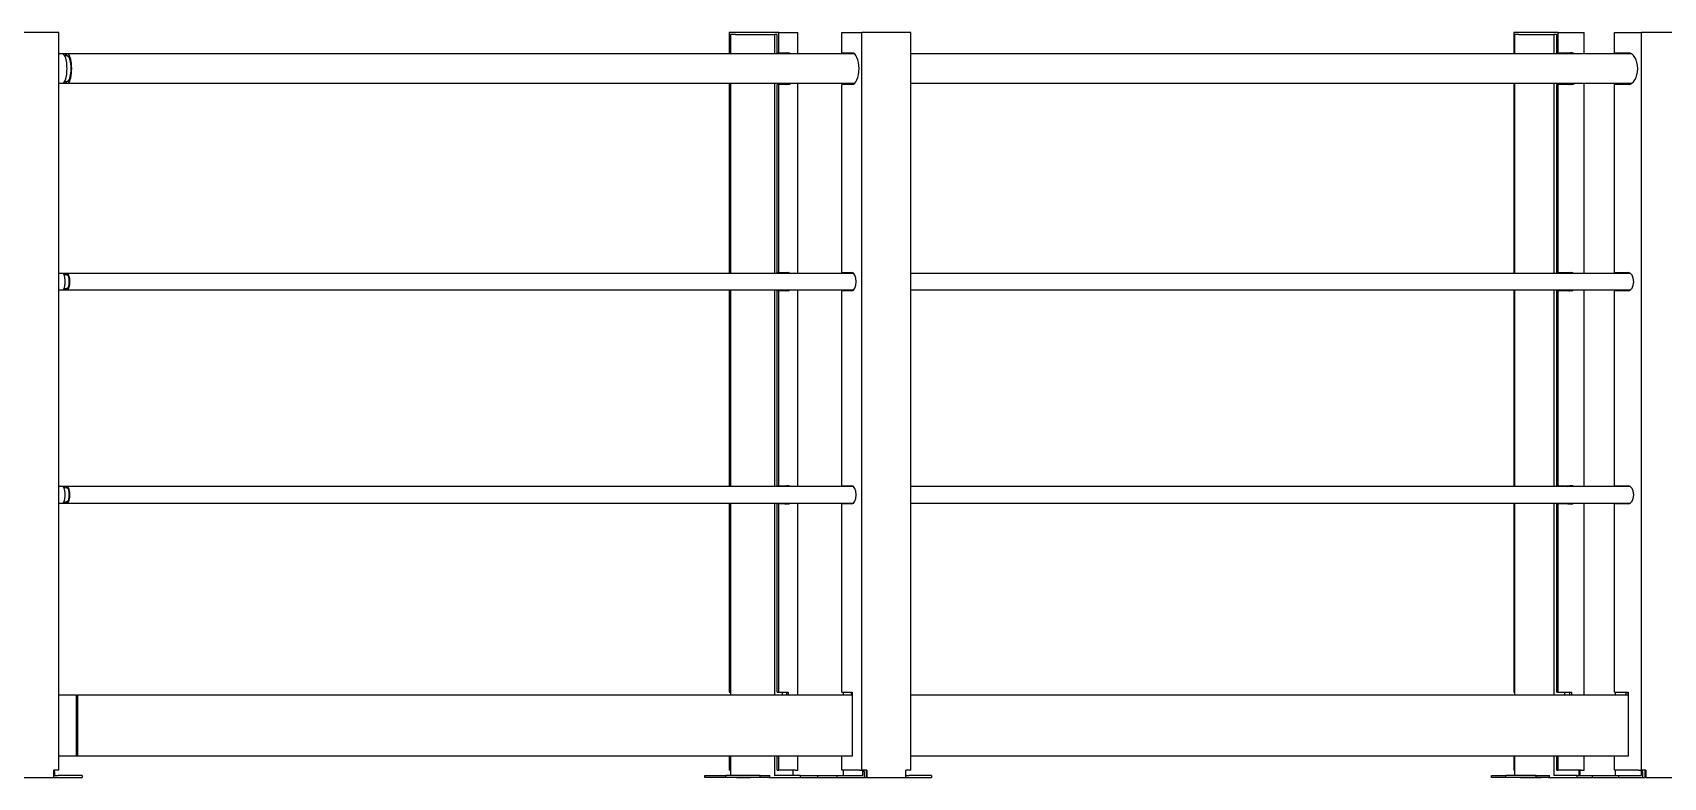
# Model space of a CAD drawing. Header units: millimetres. Extents: x 0 to 59400, y 0 to 42000.
# Drawn here: x 14298 to 16977, y 38547 to 39770 of the extents above; entities that cross this region are included whole.
import ezdxf

# ---------------------------------------------------------------- set-up
doc = ezdxf.new("R2010")
doc.units = ezdxf.units.MM
doc.header["$LTSCALE"] = 100
doc.layers.add('Visible', color=7, linetype='Continuous', lineweight=25)

msp = doc.modelspace()

# ---------------------------------------------------------------- linework, layer by layer
at = {"layer": 'Visible'}
for p, q in [((14341.58, 39770.38), (14255.12, 39770.38)), ((14341.58, 38559.38), (14341.58, 39770.38)), ((15523.84, 39770.38), (15442.48, 39770.38)), ((15442.48, 39770.38), (15442.48, 39737.38)), ((15444.87, 39767.38), (15444.87, 39735.53)), ((15453, 39767.38), (15444.87, 39767.38)), ((15453, 39767.38), (15509.05, 39767.38)), ((15509.05, 39767.38), (15517.18, 39767.38)), ((15519.32, 39767.38), (15517.18, 39767.38)), ((15517.18, 39767.38), (15517.18, 39735.53)), ((15521.13, 39767.38), (15519.32, 39767.38)), ((15521.13, 39737.38), (15521.13, 39767.38)), ((15523.84, 39770.38), (15555.06, 39770.38)), ((15523.84, 39737.38), (15523.84, 39770.38)), ((15555.06, 39735.53), (15555.06, 39770.38)), ((15627.68, 39770.38), (15660.58, 39770.38)), ((15627.68, 39737.38), (15627.68, 39770.38)), ((15740.92, 39770.38), (15660.58, 39770.38)), ((15660.58, 38559.38), (15660.58, 39770.38)), ((15740.92, 38559.38), (15740.92, 39770.38)), ((16804.25, 39770.38), (16731.42, 39770.38)), ((16731.42, 39770.38), (16731.42, 39737.38)), ((16732.53, 39767.38), (16732.53, 39735.53)), ((16739.81, 39767.38), (16732.53, 39767.38)), ((16739.81, 39767.38), (16789.99, 39767.38)), ((16789.99, 39767.38), (16797.27, 39767.38)), ((16800.21, 39767.38), (16797.27, 39767.38)), ((16797.27, 39767.38), (16797.27, 39735.53)), ((16801.83, 39767.38), (16800.21, 39767.38)), ((16801.83, 39737.38), (16801.83, 39767.38)), ((16804.25, 39770.38), (16847.14, 39770.38)), ((16804.25, 39737.38), (16804.25, 39770.38)), ((16847.14, 39735.53), (16847.14, 39770.38)), ((16896.92, 39770.38), (16941.3, 39770.38)), ((16896.92, 39737.38), (16896.92, 39770.38)), ((17012.76, 39770.38), (16941.3, 39770.38)), ((16941.3, 38559.38), (16941.3, 39770.38)), ((14347.98, 39735.53), (14341.58, 39735.53)), ((14355.65, 39735.53), (14347.98, 39735.53)), ((15648.47, 39735.53), (14355.65, 39735.53)), ((14356.66, 39731.57), (14355.74, 39732.14)), ((14356.16, 39731.88), (14356.81, 39731.88)), ((15442.48, 39737.38), (15444.87, 39737.38)), ((15521.13, 39737.38), (15523.84, 39737.38)), ((15523.84, 39737.38), (15539.45, 39737.38)), ((15531.43, 39735.53), (15532.81, 39737.38)), ((15627.68, 39737.38), (15644.13, 39737.38)), ((15629.89, 39737.38), (15629.89, 39735.53)), ((15644.91, 39735.53), (15646.07, 39737.02)), ((15647.93, 39735.97), (15647.59, 39735.53)), ((16924.96, 39735.53), (15740.92, 39735.53)), ((16731.42, 39737.38), (16732.53, 39737.38)), ((16801.83, 39737.38), (16804.25, 39737.38)), ((16804.25, 39737.38), (16825.7, 39737.38)), ((16816.85, 39735.53), (16818.73, 39737.38)), ((16896.92, 39737.38), (16919.11, 39737.38)), ((16897.85, 39737.38), (16897.85, 39735.53)), ((16918.11, 39735.53), (16920.01, 39737.34)), ((16921.98, 39736.95), (16920.49, 39735.53)), ((14341.58, 39687.23), (14347.98, 39687.23)), ((14347.98, 39687.23), (14355.65, 39687.23)), ((14355.65, 39687.23), (15648.47, 39687.23)), ((14356.66, 39691.19), (14355.74, 39690.62)), ((14356.16, 39690.88), (14356.81, 39690.88)), ((15442.48, 39685.38), (15442.48, 39376.38)), ((15444.87, 39685.38), (15442.48, 39685.38)), ((15444.87, 39687.23), (15444.87, 39374.83)), ((15517.18, 39687.23), (15517.18, 39374.83)), ((15523.84, 39685.38), (15521.13, 39685.38)), ((15521.13, 39376.38), (15521.13, 39685.38)), ((15523.84, 39376.38), (15523.84, 39685.38)), ((15539.45, 39685.38), (15523.84, 39685.38)), ((15555.06, 39374.83), (15555.06, 39687.23)), ((15627.68, 39376.38), (15627.68, 39685.38)), ((15644.13, 39685.38), (15627.68, 39685.38)), ((15629.89, 39687.23), (15629.89, 39685.38)), ((15740.92, 39687.23), (16924.96, 39687.23)), ((16731.42, 39685.38), (16731.42, 39376.38)), ((16732.53, 39685.38), (16731.42, 39685.38)), ((16732.53, 39687.23), (16732.53, 39374.83)), ((16797.27, 39687.23), (16797.27, 39374.83)), ((16804.25, 39685.38), (16801.83, 39685.38)), ((16801.83, 39376.38), (16801.83, 39685.38)), ((16804.25, 39376.38), (16804.25, 39685.38)), ((16825.7, 39685.38), (16804.25, 39685.38)), ((16847.14, 39374.83), (16847.14, 39687.23)), ((16896.92, 39376.38), (16896.92, 39685.38)), ((16919.11, 39685.38), (16896.92, 39685.38)), ((16897.85, 39687.23), (16897.85, 39685.38)), ((14347.98, 39374.83), (14341.58, 39374.83)), ((14355.65, 39374.83), (14347.98, 39374.83)), ((14350.1, 39372.58), (14350.16, 39372.61)), ((14350.1, 39350.17), (14350.16, 39350.15)), ((14356.08, 39371.77), (14354.43, 39372.61)), ((14356.08, 39350.99), (14354.43, 39350.15)), ((15647.12, 39374.83), (14355.65, 39374.83)), ((14355.87, 39371.88), (14356.37, 39371.88)), ((14355.87, 39350.88), (14356.37, 39350.88)), ((15442.48, 39376.38), (15444.87, 39376.38)), ((15521.13, 39376.38), (15523.84, 39376.38)), ((15523.84, 39376.38), (15539.45, 39376.38)), ((15532.92, 39374.83), (15534.07, 39376.38)), ((15627.68, 39376.38), (15644.13, 39376.38)), ((15629.89, 39376.38), (15629.89, 39374.83)), ((15646.47, 39374.83), (15646.76, 39375.2)), ((16923.14, 39374.83), (15740.92, 39374.83)), ((16731.42, 39376.38), (16732.53, 39376.38)), ((16801.83, 39376.38), (16804.25, 39376.38)), ((16804.25, 39376.38), (16825.7, 39376.38)), ((16818.89, 39374.83), (16820.46, 39376.38)), ((16896.92, 39376.38), (16919.11, 39376.38)), ((16897.85, 39376.38), (16897.85, 39374.83)), ((16920.22, 39374.83), (16921.36, 39375.91)), ((16922.84, 39375.06), (16922.6, 39374.83)), ((14341.58, 39347.93), (14347.98, 39347.93)), ((14347.98, 39347.93), (14355.65, 39347.93)), ((14355.65, 39347.93), (15647.12, 39347.93)), ((15442.48, 39346.38), (15442.48, 39026.38)), ((15444.87, 39346.38), (15442.48, 39346.38)), ((15444.87, 39347.93), (15444.87, 39024.83)), ((15517.18, 39347.93), (15517.18, 39024.83)), ((15523.84, 39346.38), (15521.13, 39346.38)), ((15521.13, 39026.38), (15521.13, 39346.38)), ((15523.84, 39026.38), (15523.84, 39346.38)), ((15539.45, 39346.38), (15523.84, 39346.38)), ((15555.06, 39024.83), (15555.06, 39347.93)), ((15627.68, 39026.38), (15627.68, 39346.38)), ((15644.13, 39346.38), (15627.68, 39346.38)), ((15629.89, 39347.93), (15629.89, 39346.38)), ((15740.92, 39347.93), (16923.14, 39347.93)), ((16731.42, 39346.38), (16731.42, 39026.38)), ((16732.53, 39346.38), (16731.42, 39346.38)), ((16732.53, 39347.93), (16732.53, 39024.83)), ((16797.27, 39347.93), (16797.27, 39024.83)), ((16804.25, 39346.38), (16801.83, 39346.38)), ((16801.83, 39026.38), (16801.83, 39346.38)), ((16804.25, 39026.38), (16804.25, 39346.38)), ((16825.7, 39346.38), (16804.25, 39346.38)), ((16847.14, 39024.83), (16847.14, 39347.93)), ((16896.92, 39026.38), (16896.92, 39346.38)), ((16919.11, 39346.38), (16896.92, 39346.38)), ((16897.85, 39347.93), (16897.85, 39346.38)), ((14347.98, 39024.83), (14341.58, 39024.83)), ((14355.65, 39024.83), (14347.98, 39024.83)), ((14350.1, 39022.58), (14350.16, 39022.61)), ((14356.08, 39021.77), (14354.43, 39022.61)), ((15647.12, 39024.83), (14355.65, 39024.83)), ((14356.37, 39021.88), (14355.87, 39021.88)), ((15442.48, 39026.38), (15444.87, 39026.38)), ((15521.13, 39026.38), (15523.84, 39026.38)), ((15523.84, 39026.38), (15539.45, 39026.38)), ((15532.92, 39024.83), (15534.07, 39026.38)), ((15627.68, 39026.38), (15644.13, 39026.38)), ((15629.89, 39026.38), (15629.89, 39024.83)), ((15646.47, 39024.83), (15646.76, 39025.2)), ((16923.14, 39024.83), (15740.92, 39024.83)), ((16731.42, 39026.38), (16732.53, 39026.38)), ((16801.83, 39026.38), (16804.25, 39026.38)), ((16804.25, 39026.38), (16825.7, 39026.38)), ((16818.89, 39024.83), (16820.46, 39026.38)), ((16896.92, 39026.38), (16919.11, 39026.38)), ((16897.85, 39026.38), (16897.85, 39024.83)), ((16920.22, 39024.83), (16921.36, 39025.91)), ((16922.84, 39025.06), (16922.6, 39024.83)), ((14341.58, 38997.93), (14347.98, 38997.93)), ((14347.98, 38997.93), (14355.65, 38997.93)), ((14350.1, 39000.17), (14350.16, 39000.15)), ((14356.08, 39000.99), (14354.43, 39000.15)), ((14355.65, 38997.93), (15647.12, 38997.93)), ((14356.37, 39000.88), (14355.87, 39000.88)), ((15442.48, 38996.38), (15442.48, 38687.38)), ((15444.87, 38996.38), (15442.48, 38996.38)), ((15444.87, 38997.93), (15444.87, 38682.38)), ((15517.18, 38997.93), (15517.18, 38682.38)), ((15523.84, 38996.38), (15521.13, 38996.38)), ((15521.13, 38687.38), (15521.13, 38996.38)), ((15539.45, 38996.38), (15523.84, 38996.38)), ((15523.84, 38687.38), (15523.84, 38996.38)), ((15555.06, 38682.38), (15555.06, 38997.93)), ((15644.13, 38996.38), (15627.68, 38996.38)), ((15627.68, 38687.38), (15627.68, 38996.38)), ((15629.89, 38997.93), (15629.89, 38996.38)), ((15740.92, 38997.93), (16923.14, 38997.93)), ((16731.42, 38996.38), (16731.42, 38687.38)), ((16732.53, 38996.38), (16731.42, 38996.38)), ((16732.53, 38997.93), (16732.53, 38682.38)), ((16797.27, 38997.93), (16797.27, 38682.38)), ((16804.25, 38996.38), (16801.83, 38996.38)), ((16801.83, 38687.38), (16801.83, 38996.38)), ((16825.7, 38996.38), (16804.25, 38996.38)), ((16804.25, 38687.38), (16804.25, 38996.38)), ((16847.14, 38682.38), (16847.14, 38997.93)), ((16919.11, 38996.38), (16896.92, 38996.38)), ((16896.92, 38687.38), (16896.92, 38996.38)), ((16897.85, 38997.93), (16897.85, 38996.38)), ((14370.58, 38682.38), (14341.58, 38682.38)), ((14370.58, 38682.38), (14371.84, 38682.38)), ((14370.58, 38582.38), (14370.58, 38682.38)), ((14371.84, 38682.38), (14371.84, 38582.38)), ((15644.35, 38682.38), (14371.84, 38682.38)), ((15442.48, 38687.38), (15444.87, 38687.38)), ((15521.13, 38687.38), (15523.84, 38687.38)), ((15523.84, 38687.38), (15539.66, 38687.38)), ((15530.01, 38682.38), (15530.01, 38687.38)), ((15536.95, 38682.38), (15536.95, 38687.38)), ((15539.66, 38687.38), (15539.66, 38682.38)), ((15627.68, 38687.38), (15644.35, 38687.38)), ((15629.89, 38687.38), (15629.89, 38682.38)), ((15643.41, 38682.38), (15643.41, 38687.38)), ((15644.35, 38687.38), (15644.35, 38582.38)), ((16919.41, 38682.38), (15740.92, 38682.38)), ((16731.42, 38687.38), (16732.53, 38687.38)), ((16801.83, 38687.38), (16804.25, 38687.38)), ((16804.25, 38687.38), (16825.99, 38687.38)), ((16814.89, 38682.38), (16814.89, 38687.38)), ((16823.56, 38682.38), (16823.56, 38687.38)), ((16825.99, 38687.38), (16825.99, 38682.38)), ((16896.92, 38687.38), (16919.41, 38687.38)), ((16897.85, 38687.38), (16897.85, 38682.38)), ((16916.09, 38682.38), (16916.09, 38687.38)), ((16918.47, 38687.38), (16918.47, 38682.38)), ((16919.41, 38687.38), (16919.41, 38582.38)), ((14370.58, 38582.38), (14341.58, 38582.38)), ((14371.84, 38582.38), (14370.58, 38582.38)), ((15643.85, 38582.38), (14371.84, 38582.38)), ((15442.48, 38582.38), (15442.48, 38559.38)), ((15444.87, 38582.38), (15444.87, 38550.39)), ((15517.18, 38582.38), (15517.18, 38550.38)), ((15521.13, 38559.38), (15521.13, 38582.38)), ((15523.84, 38559.38), (15523.84, 38582.38)), ((15555.06, 38559.38), (15555.06, 38582.38)), ((15627.68, 38559.38), (15627.68, 38582.38)), ((15644.35, 38582.38), (15643.85, 38582.38)), ((16918.73, 38582.38), (15740.92, 38582.38)), ((16731.42, 38582.38), (16731.42, 38559.38)), ((16732.53, 38582.38), (16732.53, 38550.39)), ((16797.27, 38582.38), (16797.27, 38550.38)), ((16801.83, 38559.38), (16801.83, 38582.38)), ((16804.25, 38559.38), (16804.25, 38582.38)), ((16847.14, 38559.38), (16847.14, 38582.38)), ((16896.92, 38559.38), (16896.92, 38582.38)), ((16919.41, 38582.38), (16918.73, 38582.38)), ((14263.77, 38547.38), (14332.94, 38547.38)), ((14341.58, 38559.38), (14332.94, 38559.38)), ((14332.94, 38547.38), (14332.94, 38559.38)), ((14332.94, 38547.38), (14340.32, 38547.38)), ((14334.56, 38556.38), (14334.56, 38559.38)), ((14334.56, 38556.38), (14334.56, 38550.38)), ((14334.56, 38550.38), (14340.32, 38550.38)), ((14379.71, 38550.38), (14340.32, 38550.38)), ((14340.32, 38547.38), (14379.71, 38547.38)), ((14379.71, 38550.38), (14379.71, 38547.38)), ((15402.38, 38550.38), (15437.18, 38550.38)), ((15402.38, 38547.38), (15402.38, 38550.38)), ((15453, 38547.38), (15402.38, 38547.38)), ((15493.23, 38550.39), (15437.18, 38550.39)), ((15437.18, 38547.39), (15437.18, 38550.39)), ((15493.23, 38547.39), (15437.18, 38547.39)), ((15444.87, 38559.38), (15442.48, 38559.38)), ((15453, 38547.39), (15453, 38547.38)), ((15454.28, 38547.38), (15453, 38547.38)), ((15454.28, 38547.39), (15454.28, 38547.38)), ((15454.28, 38547.38), (15477.51, 38547.38)), ((15477.51, 38547.39), (15477.51, 38547.38)), ((15480.55, 38547.38), (15480.55, 38547.39)), ((15509.05, 38547.38), (15480.55, 38547.38)), ((15493.23, 38550.39), (15507.76, 38550.39)), ((15493.23, 38547.39), (15493.23, 38550.39)), ((15507.76, 38547.39), (15493.23, 38547.39)), ((15507.76, 38550.39), (15509.05, 38550.39)), ((15507.76, 38547.39), (15509.05, 38547.39)), ((15509.05, 38547.39), (15509.05, 38550.39)), ((15509.05, 38547.39), (15509.05, 38547.38)), ((15509.05, 38547.38), (15559.67, 38547.38)), ((15559.67, 38550.38), (15517.18, 38550.38)), ((15521.13, 38559.38), (15523.84, 38559.38)), ((15551.21, 38559.38), (15523.84, 38559.38)), ((15547.12, 38559.38), (15547.12, 38556.38)), ((15547.12, 38556.38), (15547.12, 38550.38)), ((15551.21, 38559.38), (15555.06, 38559.38)), ((15559.67, 38550.38), (15587.93, 38550.38)), ((15559.67, 38547.38), (15559.67, 38550.38)), ((15559.67, 38547.38), (15587.93, 38547.38)), ((15587.93, 38550.38), (15619.48, 38550.38)), ((15587.93, 38547.38), (15587.93, 38550.38)), ((15587.93, 38547.38), (15619.48, 38547.38)), ((15619.48, 38550.38), (15656.08, 38550.38)), ((15619.48, 38550.38), (15619.48, 38547.38)), ((15619.48, 38547.38), (15656.08, 38547.38)), ((15621.26, 38550.39), (15629.89, 38550.39)), ((15621.26, 38550.38), (15621.26, 38550.39)), ((15656.52, 38559.38), (15627.68, 38559.38)), ((15629.89, 38559.38), (15629.89, 38550.38)), ((15656.08, 38550.38), (15661.43, 38550.38)), ((15656.08, 38547.38), (15664.11, 38547.38)), ((15656.52, 38559.38), (15660.58, 38559.38)), ((15668.61, 38559.38), (15660.58, 38559.38)), ((15661.43, 38559.38), (15661.43, 38556.38)), ((15661.43, 38556.38), (15661.43, 38550.38)), ((15664.11, 38556.38), (15664.11, 38559.38)), ((15664.11, 38556.38), (15664.11, 38547.38)), ((15664.11, 38547.39), (15667.26, 38547.39)), ((15667.26, 38559.38), (15667.26, 38547.38)), ((15668.61, 38547.38), (15667.26, 38547.38)), ((15668.61, 38559.38), (15668.61, 38547.38)), ((15668.61, 38547.38), (15732.89, 38547.38)), ((15740.92, 38559.38), (15732.89, 38559.38)), ((15732.89, 38547.38), (15732.89, 38559.38)), ((15732.89, 38550.38), (15738.21, 38550.38)), ((15732.89, 38547.38), (15738.21, 38547.38)), ((15774.81, 38550.38), (15738.21, 38550.38)), ((15738.21, 38547.38), (15774.81, 38547.38)), ((15774.81, 38550.38), (15774.81, 38547.38)), ((16694.49, 38550.38), (16718.08, 38550.38)), ((16694.49, 38547.38), (16694.49, 38550.38)), ((16739.81, 38547.38), (16694.49, 38547.38)), ((16768.25, 38550.39), (16718.08, 38550.39)), ((16718.08, 38547.39), (16718.08, 38550.39)), ((16768.25, 38547.39), (16718.08, 38547.39)), ((16732.53, 38559.38), (16731.42, 38559.38)), ((16739.81, 38547.39), (16739.81, 38547.38)), ((16741.57, 38547.38), (16739.81, 38547.38)), ((16741.57, 38547.39), (16741.57, 38547.38)), ((16741.57, 38547.38), (16776.08, 38547.38)), ((16768.25, 38550.39), (16788.23, 38550.39)), ((16768.25, 38547.39), (16768.25, 38550.39)), ((16788.23, 38547.39), (16768.25, 38547.39)), ((16776.08, 38547.39), (16776.08, 38547.38)), ((16779.82, 38547.38), (16779.82, 38547.39)), ((16789.99, 38547.38), (16779.82, 38547.38)), ((16788.23, 38550.39), (16789.99, 38550.39)), ((16788.23, 38547.39), (16789.99, 38547.39)), ((16789.99, 38547.39), (16789.99, 38550.39)), ((16789.99, 38547.39), (16789.99, 38547.38)), ((16789.99, 38547.38), (16835.31, 38547.38)), ((16835.31, 38550.38), (16797.27, 38550.38)), ((16801.83, 38559.38), (16804.25, 38559.38)), ((16841.85, 38559.38), (16804.25, 38559.38)), ((16835.31, 38550.38), (16860.53, 38550.38)), ((16835.31, 38547.38), (16835.31, 38550.38)), ((16835.31, 38547.38), (16860.53, 38547.38)), ((16838.39, 38559.38), (16838.39, 38556.38)), ((16838.39, 38556.38), (16838.39, 38550.38)), ((16839.85, 38559.38), (16839.85, 38550.38)), ((16841.85, 38559.38), (16847.14, 38559.38)), ((16860.53, 38550.38), (16903.08, 38550.38)), ((16860.53, 38547.38), (16860.53, 38550.38)), ((16860.53, 38547.38), (16903.08, 38547.38)), ((16882.5, 38550.39), (16897.85, 38550.39)), ((16882.5, 38550.38), (16882.5, 38550.39)), ((16935.82, 38559.38), (16896.92, 38559.38)), ((16897.85, 38559.38), (16897.85, 38550.38)), ((16903.08, 38550.38), (16935.64, 38550.38)), ((16903.08, 38550.38), (16903.08, 38547.38)), ((16903.08, 38547.38), (16935.64, 38547.38)), ((16935.64, 38550.38), (16940.4, 38550.38)), ((16935.64, 38547.38), (16942.78, 38547.38)), ((16935.82, 38559.38), (16941.3, 38559.38)), ((16940.4, 38559.38), (16940.4, 38556.38)), ((16940.4, 38556.38), (16940.4, 38550.38)), ((16948.44, 38559.38), (16941.3, 38559.38)), ((16942.78, 38556.38), (16942.78, 38559.38)), ((16942.78, 38556.38), (16942.78, 38547.38)), ((16942.78, 38547.39), (16946.62, 38547.39)), ((16946.62, 38559.38), (16946.62, 38547.38)), ((16948.44, 38547.38), (16946.62, 38547.38)), ((16948.44, 38559.38), (16948.44, 38547.38)), ((16948.44, 38547.38), (17005.61, 38547.38))]:
    msp.add_line(p, q, dxfattribs=at)
for centre, major_axis, ratio, start_param, end_param in [((14347.98, 39711.38), (0, -24.15), 0.2850993, 0, 3.1415927), ((14355.65, 39711.38), (0, -24.15), 0.2860488, 5.8326884, 9.8752749), ((14355.65, 39711.38), (0, 20.9), 0.2860488, 3.1179931, 6.3067849), ((14355.65, 39711.38), (0, 20.5), 0.2856335, 3.315377, 6.1094009), ((15536.74, 39711.38), (0, 26), 0.4276119, 5.903675, 6.2831853), ((15539.45, 39711.38), (0, 26), 0.4276119, 5.903675, 6.2831853), ((15644.13, 39711.38), (0, 26), 0.4505879, 3.1415927, 6.2831853), ((16823.27, 39711.38), (0, 26), 0.5874271, 5.903675, 6.2831853), ((16825.7, 39711.38), (0, 26), 0.5874271, 5.903675, 6.2831853), ((16919.11, 39711.38), (0, 26), 0.6079296, 3.1415927, 6.2831853), ((15535.78, 39711.38), (0, -26), 0.4276119, 5.903675, 6.6626956), ((15533.07, 39711.38), (0, -26), 0.4276119, 0.1222647, 0.3795103), ((15536.74, 39711.38), (0, -26), 0.4276119, 0, 0.3795103), ((15539.45, 39711.38), (0, -26), 0.4276119, 0, 0.3795103), ((15649.49, 39711.38), (0, -26), 0.4505879, 5.903675, 6.0521686), ((15652.17, 39711.38), (0, -26), 0.4505879, 5.903675, 5.9327881), ((16822.82, 39711.38), (0, -26), 0.5874271, 5.903675, 6.6626956), ((16820.4, 39711.38), (0, -26), 0.5874271, 0.0795645, 0.3795103), ((16823.27, 39711.38), (0, -26), 0.5874271, 0, 0.3795103), ((16825.7, 39711.38), (0, -26), 0.5874271, 0, 0.3795103), ((16924.29, 39711.38), (0, -26), 0.6079296, 5.903675, 6.1183965), ((16926.67, 39711.38), (0, -26), 0.6079296, 5.903675, 6.0414442), ((14347.98, 39361.38), (0, -13.45), 0.2850993, 0, 3.1415927), ((14348.94, 39361.38), (0, -10.5), 0.2856335, 0.987471, 2.1541217), ((14355.65, 39361.38), (0, -13.45), 0.2860488, 5.7438576, 9.9641056), ((14355.65, 39361.38), (0, 10.8), 0.2860488, 3.0501647, 6.3746133), ((14355.65, 39361.38), (0, 10.5), 0.2856335, 3.2863341, 6.1384438), ((15536.74, 39361.38), (0, 15), 0.4276119, 5.8245707, 6.2831853), ((15539.45, 39361.38), (0, 15), 0.4276119, 5.8245707, 6.2831853), ((15644.13, 39361.38), (0, 15), 0.4505879, 3.1415927, 6.2831853), ((16823.27, 39361.38), (0, 15), 0.5874271, 5.8245707, 6.2831853), ((16825.7, 39361.38), (0, 15), 0.5874271, 5.8245707, 6.2831853), ((16919.11, 39361.38), (0, 15), 0.6079296, 3.1415927, 6.2831853), ((15535.78, 39361.38), (0, -15), 0.4276119, 5.8245707, 6.7417999), ((15533.07, 39361.38), (0, -15), 0.4276119, 0.2130049, 0.4586146), ((15536.74, 39361.38), (0, -15), 0.4276119, 0, 0.4586146), ((15539.45, 39361.38), (0, -15), 0.4276119, 0, 0.4586146), ((15649.49, 39361.38), (0, 15), 0.4505879, 2.682978, 2.733481), ((16822.82, 39361.38), (0, -15), 0.5874271, 5.8245707, 6.7417999), ((16820.4, 39361.38), (0, -15), 0.5874271, 0.1382059, 0.4586146), ((16823.27, 39361.38), (0, -15), 0.5874271, 0, 0.4586146), ((16825.7, 39361.38), (0, -15), 0.5874271, 0, 0.4586146), ((16924.29, 39361.38), (0, -15), 0.6079296, 5.8245707, 5.9948644), ((16926.67, 39361.38), (0, -15), 0.6079296, 5.8245707, 5.855299), ((14347.98, 39011.38), (0, -13.45), 0.2850993, 0, 3.1415927), ((14348.94, 39011.38), (0, 10.5), 0.2856335, 4.1290636, 5.2957143), ((14355.65, 39011.38), (0, -13.45), 0.2860488, 5.7438576, 9.9641056), ((14355.65, 39011.38), (0, 10.8), 0.2860488, 3.0501647, 6.3746133), ((14355.65, 39011.38), (0, -10.5), 0.2856335, 0.1447415, 2.9968512), ((15536.74, 39011.38), (0, 15), 0.4276119, 5.8245707, 6.2831853), ((15539.45, 39011.38), (0, 15), 0.4276119, 5.8245707, 6.2831853), ((15644.13, 39011.38), (0, 15), 0.4505879, 3.1415927, 6.2831853), ((16823.27, 39011.38), (0, 15), 0.5874271, 5.8245707, 6.2831853), ((16825.7, 39011.38), (0, 15), 0.5874271, 5.8245707, 6.2831853), ((16919.11, 39011.38), (0, 15), 0.6079296, 3.1415927, 6.2831853), ((15535.78, 39011.38), (0, -15), 0.4276119, 5.8245707, 6.7417999), ((15533.07, 39011.38), (0, -15), 0.4276119, 0.2130049, 0.4586146), ((15536.74, 39011.38), (0, -15), 0.4276119, 0, 0.4586146), ((15539.45, 39011.38), (0, -15), 0.4276119, 0, 0.4586146), ((15649.49, 39011.38), (0, 15), 0.4505879, 2.682978, 2.733481), ((16822.82, 39011.38), (0, -15), 0.5874271, 5.8245707, 6.7417999), ((16820.4, 39011.38), (0, -15), 0.5874271, 0.1382059, 0.4586146), ((16823.27, 39011.38), (0, -15), 0.5874271, 0, 0.4586146), ((16825.7, 39011.38), (0, -15), 0.5874271, 0, 0.4586146), ((16924.29, 39011.38), (0, -15), 0.6079296, 5.8245707, 5.9948644), ((16926.67, 39011.38), (0, -15), 0.6079296, 5.8245707, 5.855299)]:
    msp.add_ellipse(centre, major_axis=major_axis, ratio=ratio, start_param=start_param, end_param=end_param, dxfattribs=at)
for points, knots in [([(14351.05, 39733.01), (14351.2, 39733.04), (14351.36, 39733.06), (14352.03, 39733.14), (14352.56, 39733.14), (14353.57, 39733.02), (14354.06, 39732.9), (14354.96, 39732.57), (14355.37, 39732.36), (14355.74, 39732.14)], [4.65554238, 4.65554238, 4.65554238, 4.65554238, 4.67763211, 4.67763211, 4.74714585, 4.74714585, 4.8166596, 4.8166596, 4.88617335, 4.88617335, 4.88617335, 4.88617335]), ([(14355.74, 39690.62), (14355.37, 39690.4), (14354.96, 39690.19), (14354.06, 39689.86), (14353.57, 39689.74), (14352.56, 39689.61), (14352.03, 39689.61), (14351.36, 39689.7), (14351.2, 39689.72), (14351.05, 39689.75)], [1.39701195, 1.39701195, 1.39701195, 1.39701195, 1.4665257, 1.4665257, 1.53603945, 1.53603945, 1.6055532, 1.6055532, 1.62764292, 1.62764292, 1.62764292, 1.62764292]), ([(14350.16, 39372.61), (14350.39, 39372.73), (14350.66, 39372.84), (14351.22, 39373.01), (14351.52, 39373.07), (14352.14, 39373.14), (14352.45, 39373.14), (14353.07, 39373.07), (14353.37, 39373.01), (14353.93, 39372.84), (14354.19, 39372.73), (14354.43, 39372.61)], [4.56764749, 4.56764749, 4.56764749, 4.56764749, 4.62554408, 4.62554408, 4.68344068, 4.68344068, 4.74133728, 4.74133728, 4.79923388, 4.79923388, 4.85713047, 4.85713047, 4.85713047, 4.85713047]), ([(14354.43, 39350.15), (14354.19, 39350.03), (14353.93, 39349.92), (14353.37, 39349.75), (14353.07, 39349.68), (14352.45, 39349.62), (14352.14, 39349.62), (14351.52, 39349.68), (14351.22, 39349.75), (14350.66, 39349.92), (14350.39, 39350.03), (14350.16, 39350.15)], [1.42605483, 1.42605483, 1.42605483, 1.42605483, 1.48395143, 1.48395143, 1.54184803, 1.54184803, 1.59974463, 1.59974463, 1.65764122, 1.65764122, 1.71553782, 1.71553782, 1.71553782, 1.71553782]), ([(14354.43, 39022.61), (14354.19, 39022.73), (14353.93, 39022.84), (14353.37, 39023.01), (14353.07, 39023.07), (14352.45, 39023.14), (14352.14, 39023.14), (14351.52, 39023.07), (14351.22, 39023.01), (14350.66, 39022.84), (14350.39, 39022.73), (14350.16, 39022.61)], [2.99685116, 2.99685116, 2.99685116, 2.99685116, 3.05474776, 3.05474776, 3.11264436, 3.11264436, 3.17054095, 3.17054095, 3.22843755, 3.22843755, 3.28633415, 3.28633415, 3.28633415, 3.28633415]), ([(14350.16, 39000.15), (14350.39, 39000.03), (14350.66, 38999.92), (14351.22, 38999.75), (14351.52, 38999.68), (14352.14, 38999.62), (14352.45, 38999.62), (14353.07, 38999.68), (14353.37, 38999.75), (14353.93, 38999.92), (14354.19, 39000.03), (14354.43, 39000.15)], [6.13844381, 6.13844381, 6.13844381, 6.13844381, 6.19634041, 6.19634041, 6.25423701, 6.25423701, 6.31213361, 6.31213361, 6.3700302, 6.3700302, 6.4279268, 6.4279268, 6.4279268, 6.4279268])]:
    msp.add_open_spline(points, degree=3, knots=knots, dxfattribs=at)

doc.saveas('drawing.dxf')
